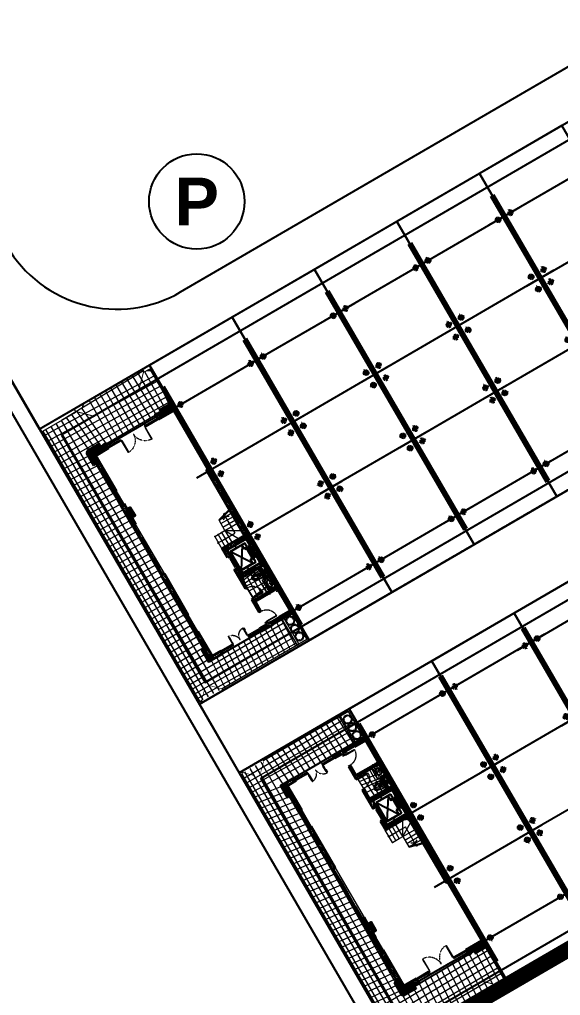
# Model space of a CAD drawing. Header units: millimetres. Extents: x 403824132 to 733479728, y 1974822364 to 2151530530.
# Drawn here: x 568671869 to 568706014, y 2062964930 to 2063026507 of the extents above; entities that cross this region are included whole.
import ezdxf
from ezdxf.enums import TextEntityAlignment as Align
from ezdxf.xclip import XClip

# ---------------------------------------------------------------- set-up
doc = ezdxf.new("R2010")
doc.units = ezdxf.units.MM
for name, pattern in [('CENTER', [3, 1.5, -0.5, 0.5, -0.5]), ('CENTER2', [1.125, 0.75, -0.125, 0.125, -0.125]), ('DOT', [0.25, 0, -0.25]), ('HIDDEN', [0.75, 0.5, -0.25]), ('HIDDEN2', [0.1875, 0.125, -0.0625]), ('Xref Grid (A1)$0$CENTER2', [1.125, 0.75, -0.125, 0.125, -0.125])]:
    doc.linetypes.add(name, pattern=pattern)
for name, color, linetype, lineweight in [('A-CAY', 76, 'Continuous', 13), ('A-COT VACH', 2, 'Continuous', 35), ('A-CUA', 25, 'Continuous', 5), ('A-HATCH', 251, 'Continuous', 5), ('A-NET CAT', 214, 'Continuous', 30), ('A-NET THAY', 125, 'Continuous', 18), ('A-NOI THAT', 44, 'Continuous', 9), ('A-TRUC', 250, 'CENTER', 5), ('A-TUONG', 255, 'Continuous', 35), ('boDnv', 54, 'Continuous', 25)]:
    doc.layers.add(name, color=color, linetype=linetype, lineweight=lineweight)
for name, color, linetype in [('A-NOITHAT', 252, 'Continuous'), ('CDC.01.AXIS', 160, 'CENTER2'), ('ChiaLo', 128, 'CENTER'), ('datoHonHop', 42, 'Continuous'), ('datOlienke', 42, 'Continuous'), ('ghi_chu', 7, 'Continuous'), ('LogDg', 7, 'Continuous'), ('LoLK', 6, 'Continuous'), ('QUYEN', 7, 'Continuous'), ('RANHGIOI', 2, 'HIDDEN'), ('ViaHeS', 32, 'Continuous'), ('Xref Grid (A1)$0$01.AXIS', 160, 'Xref Grid (A1)$0$CENTER2')]:
    doc.layers.add(name, color=color, linetype=linetype)
doc.styles.add('ARIALB', font='', dxfattribs={"width": 0.75})
doc.styles.add('rms', font='romans.shx', dxfattribs={"width": 0.7, "bigfont": 'vns.shx'})
doc.styles.get('ARIALB').set_extended_font_data('.VnArialH', bold=True)
doc.linetypes.add('ADL', pattern='A,0.125,-0.15,["++",rms,S=0.5,R=0,X=0,Y=-0.2245],-1.35,1.125', length=2.75)

# ---------------------------------------------------------------- blocks, each defined once
blk = doc.blocks.new('NEN B')
at = {"layer": 'datOlienke'}
for points in [[(6.567, 25), (7.507, 40.01), (2.82, 45), (-120.687, 45), (-120.687, 25)], [(0, 0), (5.313, 4.99), (6.253, 20), (-120.687, 20), (-120.687, 0)]]:
    blk.add_lwpolyline(points, close=True, dxfattribs=at)
at = {"layer": 'LoLK'}
for points in [[(-112.687, 45), (-120.687, 45), (-120.687, 25), (-112.687, 25)], [(-106.687, 45), (-112.687, 45), (-112.687, 25), (-106.687, 25)], [(-100.687, 45), (-106.687, 45), (-106.687, 25), (-100.687, 25)], [(-94.687, 45), (-100.687, 45), (-100.687, 25), (-94.687, 25)], [(-88.687, 45), (-94.687, 45), (-94.687, 25), (-88.687, 25)], [(-82.687, 45), (-88.687, 45), (-88.687, 25), (-82.687, 25)], [(-112.687, 20), (-120.687, 20), (-120.687, 0), (-112.687, 0)], [(-106.687, 20), (-112.687, 20), (-112.687, 0), (-106.687, 0)], [(-100.687, 20), (-106.687, 20), (-106.687, 0), (-100.687, 0)], [(-94.687, 20), (-100.687, 20), (-100.687, 0), (-94.687, 0)]]:
    blk.add_lwpolyline(points, close=True, dxfattribs=at)
blk = doc.blocks.new('*U33')
at = {"ltscale": 10}
for p, q in [((800, 0), (0, 0)), ((755, -70), (45, -70)), ((755, -110), (45, -110))]:
    blk.add_line(p, q, dxfattribs=at)
for points in [[(0, -110), (45, -110), (45, -70), (60, -70), (60, 0), (0, 0)], [(800, -110), (755, -110), (755, -70), (740, -70), (740, 0), (800, 0)]]:
    blk.add_lwpolyline(points, close=True, dxfattribs=at)
blk = doc.blocks.new('*U57')
at = {"ltscale": 10}
for p, q in [((600, 0), (0, 0)), ((555, -70), (45, -70)), ((555, -110), (45, -110))]:
    blk.add_line(p, q, dxfattribs=at)
for points in [[(0, -110), (45, -110), (45, -70), (60, -70), (60, 0), (0, 0)], [(600, -110), (555, -110), (555, -70), (540, -70), (540, 0), (600, 0)]]:
    blk.add_lwpolyline(points, close=True, dxfattribs=at)
blk = doc.blocks.new('*U44')
blk.add_line((70, -100), (70, -867))
for points in [[(0, 147), (60, 147), (60, 40), (50, 40), (50, 0), (0, 0)], [(1067, 147), (1007, 147), (1007, 40), (1017, 40), (1017, 0), (1067, 0)], [(50, 0), (50, -967), (90, -967), (90, 0)], [(50, -100), (90, -100), (90, -867), (50, -867)]]:
    blk.add_lwpolyline(points, close=True)
at = {"linetype": 'HIDDEN'}
blk.add_arc((50, 0), 967, 270, 0, dxfattribs=at)
blk = doc.blocks.new('AP11B2')
at = {"layer": 'A-NOITHAT'}
for p, q in [((-725, 166), (-725, 1292)), ((725, 1292), (-725, 1292)), ((558, 1417), (-568, 1417)), ((-435, 1392), (-435, 1442)), ((-385, 1392), (-385, 1442)), ((-335, 1442), (-385, 1442)), ((-335, 1392), (-385, 1392)), ((360, 1492), (-360, 1492)), ((-360, 1342), (-360, 1492)), ((360, 1342), (-360, 1342)), ((-335, 1392), (-335, 1442)), ((385, 1442), (335, 1442)), ((335, 1392), (335, 1442)), ((385, 1392), (335, 1392)), ((360, 1342), (360, 1492)), ((385, 1392), (385, 1442)), ((435, 1392), (435, 1442)), ((725, 166), (725, 1292)), ((-850, 757), (-850, 857)), ((-750, 807), (-850, 807)), ((-750, 757), (-750, 857)), ((-695, 366), (-695, 1262)), ((695, 1262), (-695, 1262)), ((695, 366), (-695, 1262)), ((-695, 366), (695, 1262)), ((695, 366), (695, 1262)), ((750, 757), (750, 857)), ((750, 807), (850, 807)), ((850, 757), (850, 857)), ((725, 166), (-725, 166)), ((-360, 366), (-695, 366)), ((-420, 246), (-420, 366)), ((-360, 246), (-420, 246)), ((417, 226), (-417, 226)), ((-417, 186), (-417, 226)), ((417, 186), (-417, 186)), ((417, 79), (-417, 79)), ((-417, 39), (-417, 79)), ((417, 39), (-417, 39)), ((-407, -67), (-407, 25)), ((-367, 25), (-407, 25)), ((-360, 246), (-360, 366)), ((-357, -15), (-357, 15)), ((0, 186), (0, 226)), ((0, 39), (0, 79)), ((357, -15), (357, 15)), ((695, 366), (360, 366)), ((360, 246), (360, 366)), ((420, 246), (360, 246)), ((407, 25), (367, 25)), ((407, -67), (407, 25)), ((417, 186), (417, 226)), ((417, 39), (417, 79)), ((420, 246), (420, 366)), ((-387, -77), (-397, -77)), ((-377, -67), (-377, -25)), ((-367, -25), (-377, -25)), ((377, -25), (367, -25)), ((377, -67), (377, -25)), ((397, -77), (387, -77))]:
    blk.add_line(p, q, dxfattribs=at)
for centre, start, end in [((-367, 15), 0, 90), ((367, 15), 90, 180), ((-397, -67), 180, 270), ((-387, -67), 270, 0), ((-367, -15), 270, 0), ((367, -15), 180, 270), ((387, -67), 180, 270), ((397, -67), 270, 0)]:
    blk.add_arc(centre, 10, start, end, dxfattribs=at)
for p in [(-900, 0), (900, 0)]:
    blk.add_point(p, dxfattribs=at)
blk = doc.blocks.new('cot gia md a1')
at = {"layer": 'A-NET THAY'}
blk.add_lwpolyline([(880, 0), (880, -190), (0, -190), (0, -110)], dxfattribs=at)
at = {"layer": 'A-TUONG'}
blk.add_lwpolyline([(800, 0), (800, -110), (0, -110), (0, 0)], dxfattribs=at)
blk = doc.blocks.new('cot 220')
at = {"layer": 'A-COT VACH'}
h = blk.add_hatch(color=256, dxfattribs=at)
h.dxf.hatch_style = 1
h.paths.add_polyline_path([(110, 110), (-110, 110), (-110, -110), (110, -110)])
blk.add_lwpolyline([(-110, -110), (110, -110), (110, 110), (-110, 110)], close=True, dxfattribs=at)
blk = doc.blocks.new('*U155')
for p, q in [((90, 1050), (50, 1050)), ((70, 100), (70, 1050)), ((2310, 1050), (2350, 1050)), ((2330, 100), (2330, 1050)), ((90, 100), (50, 100)), ((2310, 100), (2350, 100))]:
    blk.add_line(p, q)
for points in [[(50, 0), (90, 0), (90, 1150), (50, 1150)], [(2350, 0), (2310, 0), (2310, 1150), (2350, 1150)], [(0, -133), (60, -133), (60, -40), (50, -40), (50, 0), (0, 0)], [(2400, -133), (2340, -133), (2340, -40), (2350, -40), (2350, 0), (2400, 0)]]:
    blk.add_lwpolyline(points, close=True)
at = {"linetype": 'HIDDEN2'}
for centre, start, end in [((50, 0), 0, 89.99996), ((2350, 0), 90.00004, 180)]:
    blk.add_arc(centre, 1150, start, end, dxfattribs=at)
blk = doc.blocks.new('phao cua chinh mb a1')
at = {"layer": 'A-TUONG'}
blk.add_lwpolyline([(0, 0), (0, -30), (-150, -30), (-150, 0)], dxfattribs=at)
blk = doc.blocks.new('*U41')
at = {"ltscale": 10}
for p, q in [((900, 0), (0, 0)), ((855, -60), (45, -60)), ((855, -100), (45, -100))]:
    blk.add_line(p, q, dxfattribs=at)
for points in [[(0, -100), (45, -100), (45, -60), (60, -60), (60, 0), (0, 0)], [(900, -100), (855, -100), (855, -60), (840, -60), (840, 0), (900, 0)]]:
    blk.add_lwpolyline(points, close=True, dxfattribs=at)
blk = doc.blocks.new('mb-cay40')
at = {"color": 0, "linetype": 'ByBlock'}
for centre, radius, start, end in [((-767, 152), 75.6, 44.25765, 108.59266), ((-736, 277), 75.6, 224.25765, 288.59266), ((-743, 226), 96, 30.94824, 110.57839), ((-695, 365), 96, 210.94824, 290.57839), ((-787, 176), 111, 280.87616, 345.44791), ((-659, 40), 111, 100.87616, 165.44791), ((-690, -39), 87.4, 54.97446, 151.37923), ((-716, 74), 87.4, 234.97446, 331.37923), ((-680, 301), 102, 69.72014, 135.64891), ((-718, 468), 102, 249.72014, 315.64891), ((-654, 503), 44.2, 163.49335, 274.46973), ((-693, 471), 44.2, 343.49335, 94.46973), ((-638, 119), 83.9, 60.50948, 129.29199), ((-649, 257), 83.9, 240.50948, 309.29199), ((-542, 597), 98.1, 183.31893, 263.19037), ((-651, 494), 98.1, 3.31893, 83.19037), ((-620, 357), 75.8, 22.57231, 98.33354), ((-561, 461), 75.8, 202.57231, 278.33354), ((-554, 556), 69.9, 25.45365, 116.6852), ((-522, 648), 69.9, 205.45365, 296.6852), ((-427, 694), 54.1, 146.81507, 244.01934), ((-496, 675), 54.1, 326.81507, 64.01934), ((-390, 597), 66.9, 168.8066, 257.6391), ((-470, 545), 66.9, 348.8066, 77.6391), ((-300, 710), 100, 149.47372, 231.75859), ((-448, 683), 100, 329.47372, 51.75859), ((-231, 779), 98.1, 192.30595, 259.6849), ((-344, 662), 98.1, 12.30595, 79.6849), ((-148, 638), 79.7, 145.52479, 220.83273), ((-273, 631), 79.7, 325.52479, 40.83273), ((-136, 737), 62.9, 125.40933, 202.71009), ((-231, 764), 62.9, 305.40933, 22.71009), ((16, 684), 137, 133.81169, 194.30773), ((-211, 749), 137, 313.81169, 14.30773), ((113, 711), 137, 163.46423, 212.79056), ((49, 562), 68.8, 103.89139, 198.90395), ((-134, 676), 137, 343.46423, 32.79056), ((-33, 607), 68.8, 283.89139, 18.90395), ((138, 616), 80.6, 104.10036, 168.46502), ((40, 710), 80.6, 284.10036, 348.46502), ((230, 506), 141, 100.3005, 160.44765), ((72, 692), 141, 280.3005, 340.44765), ((213, 369), 79.6, 86.02822, 161.36976), ((143, 474), 79.6, 266.02822, 341.36976), ((159, -75), 77.3, 28.80716, 103.91988), ((208, 37), 77.3, 208.80716, 283.91988), ((260, 521), 76.9, 122.58173, 207.17999), ((150, 551), 76.9, 302.58173, 27.17999), ((243, 141), 78, 58.87476, 131.21352), ((232, 267), 78, 238.87476, 311.21352), ((320, 284), 110, 64.73526, 140.57812), ((282, 453), 110, 244.73526, 320.57812), ((314, -59), 90.4, 71.37117, 141.75354), ((272, 83), 90.4, 251.37117, 321.75354), ((300, 426), 53.5, 59.98145, 155.66759), ((278, 494), 53.5, 239.98145, 335.66759), ((293, 25), 97.6, 29.1952, 106.7189), ((350, 166), 97.6, 209.1952, 286.7189), ((359, 242), 79.1, 90.25287, 173.52208), ((280, 330), 79.1, 270.25287, 353.52208), ((344, 142), 53.6, 28.19814, 112.19179), ((371, 217), 53.6, 208.19814, 292.19179), ((-675, -123), 70, 71.81925, 140.08176), ((-707, -12), 70, 251.81925, 320.08176), ((-557, -163), 78, 113.47529, 203.45596), ((-660, -123), 78, 293.47529, 23.45596), ((-617, 21), 75, 267.17243, 337.23647), ((-551, -83), 75, 87.17243, 157.23647), ((-605, -147), 107, 271.63276, 352.02679), ((-496, -269), 107, 91.63276, 172.02679), ((-473, -294), 49.3, 76.54191, 193.47743), ((-509, -257), 49.3, 256.54191, 13.47743), ((-342, -221), 95.9, 122.88731, 186.72533), ((-489, -152), 95.9, 302.88731, 6.72533), ((-314, -281), 91.1, 159.11699, 230.36062), ((-457, -318), 91.1, 339.11699, 50.36062), ((-220, -348), 109, 122.11699, 201.72753), ((-379, -297), 109, 302.11699, 21.72753), ((-170, -364), 62.5, 129.74751, 206.0709), ((-267, -343), 62.5, 309.74751, 26.0709), ((-133, -236), 75.4, 148.78766, 221.59771), ((-253, -247), 75.4, 328.78766, 41.59771), ((-160, -372), 84.6, 5.31956, 80.41897), ((-61, -281), 84.6, 185.31956, 260.41897), ((100, -278), 148, 165.20711, 218.32175), ((-159, -332), 148, 345.20711, 38.32175), ((-19, -211), 70.3, 353.64998, 74.65145), ((70, -151), 70.3, 173.64998, 254.65145), ((110, -276), 64.3, 156.77542, 231.28797), ((11, -301), 64.3, 336.77542, 51.28797), ((113, -290), 96.7, 38.69621, 106.24154), ((162, -137), 96.7, 218.69621, 286.24154), ((133, -213), 116, 6.54869, 76.89113), ((275, -87), 116, 186.54869, 256.89113), ((243, -118), 50.7, 359.25572, 87.62866), ((296, -68), 50.7, 179.25572, 267.62866)]:
    blk.add_arc(centre, radius, start, end, dxfattribs=at)
blk = doc.blocks.new('xi')
for p, q in [((31751, -119432), (31751, -119586)), ((31977, -119418), (31763, -119418)), ((31900, -119663), (31900, -119691)), ((31902, -119661), (31912, -119661)), ((31914, -119663), (31914, -119691)), ((31977, -119418), (32191, -119418)), ((32040, -119663), (32040, -119691)), ((32052, -119661), (32042, -119661)), ((32054, -119663), (32054, -119691)), ((32202, -119432), (32202, -119586)), ((32234, -119513), (32202, -119517)), ((32215, -119526), (32202, -119526)), ((32215, -119563), (32202, -119563)), ((32234, -119573), (32202, -119569)), ((32215, -119516), (32215, -119571)), ((32256, -119534), (32256, -119553)), ((31855, -119684), (31870, -119914)), ((31858, -119700), (31867, -119700)), ((31879, -119691), (32075, -119691)), ((31914, -119678), (31927, -119678)), ((31929, -119680), (31929, -119691)), ((32025, -119680), (32025, -119691)), ((32040, -119678), (32027, -119678)), ((32098, -119684), (32083, -119914)), ((32096, -119700), (32087, -119700))]:
    blk.add_line(p, q)
blk.add_circle((31977, -119703), 42.5)
for points in [[(31732, -119673), (31727, -119629), (31725, -119585), (31726, -119541)], [(31726, -119541), (31726, -119510), (31728, -119478), (31732, -119447)], [(31732, -119447), (31733, -119431), (31746, -119418), (31763, -119418)], [(31790, -119971), (31759, -119874), (31740, -119774), (31732, -119673)], [(31735, -119709), (31735, -119679), (31738, -119650), (31744, -119622)], [(31744, -119622), (31747, -119614), (31752, -119607), (31758, -119601)], [(31751, -119432), (31751, -119424), (31758, -119418), (31766, -119418)], [(31758, -119601), (31754, -119597), (31751, -119592), (31751, -119586)], [(31977, -119611), (31904, -119610), (31831, -119607), (31758, -119601)], [(31900, -119663), (31900, -119662), (31901, -119661), (31902, -119661)], [(31912, -119661), (31913, -119661), (31914, -119662), (31914, -119663)], [(32195, -119601), (32122, -119607), (32050, -119610), (31977, -119611)], [(32040, -119663), (32040, -119662), (32041, -119661), (32042, -119661)], [(32052, -119661), (32053, -119661), (32054, -119662), (32054, -119663)], [(32221, -119673), (32214, -119774), (32194, -119874), (32163, -119971)], [(32187, -119418), (32195, -119418), (32202, -119424), (32202, -119432)], [(32191, -119418), (32207, -119418), (32220, -119431), (32221, -119447)], [(32202, -119586), (32202, -119592), (32199, -119597), (32195, -119601)], [(32195, -119601), (32201, -119607), (32206, -119614), (32209, -119622)], [(32209, -119622), (32215, -119650), (32218, -119679), (32218, -119709)], [(32221, -119447), (32224, -119469), (32226, -119492), (32226, -119514)], [(32228, -119573), (32227, -119606), (32225, -119639), (32221, -119673)], [(31797, -119926), (31789, -119886), (31790, -119845), (31801, -119805)], [(31803, -120001), (31798, -119992), (31793, -119981), (31790, -119971)], [(31899, -120097), (31831, -120035), (31796, -119943), (31805, -119851)], [(31882, -120098), (31839, -120049), (31809, -119990), (31797, -119926)], [(31801, -119805), (31810, -119769), (31827, -119734), (31850, -119704)], [(31868, -120091), (31842, -120065), (31820, -120035), (31803, -120001)], [(31805, -119851), (31807, -119829), (31812, -119808), (31820, -119788)], [(31820, -119788), (31832, -119754), (31849, -119723), (31871, -119695)], [(31850, -119704), (31852, -119701), (31854, -119700), (31858, -119700)], [(31977, -120138), (31936, -120138), (31896, -120121), (31868, -120091)], [(31977, -120018), (31919, -120018), (31872, -119972), (31870, -119914)], [(31871, -119695), (31873, -119692), (31875, -119691), (31879, -119691)], [(32054, -120097), (32010, -120138), (31943, -120138), (31899, -120097)], [(31927, -119678), (31928, -119678), (31929, -119679), (31929, -119680)], [(32083, -119914), (32082, -119972), (32034, -120018), (31977, -120018)], [(32085, -120091), (32057, -120121), (32018, -120138), (31977, -120138)], [(32025, -119680), (32025, -119679), (32026, -119678), (32027, -119678)], [(32148, -119851), (32158, -119943), (32123, -120035), (32054, -120097)], [(32157, -119926), (32144, -119990), (32115, -120049), (32071, -120098)], [(32075, -119691), (32078, -119691), (32081, -119692), (32083, -119695)], [(32083, -119695), (32104, -119723), (32122, -119754), (32134, -119788)], [(32151, -120001), (32134, -120035), (32112, -120065), (32085, -120091)], [(32096, -119700), (32099, -119700), (32102, -119701), (32104, -119704)], [(32104, -119704), (32127, -119734), (32143, -119769), (32152, -119805)], [(32134, -119788), (32141, -119808), (32146, -119829), (32148, -119851)], [(32163, -119971), (32160, -119981), (32156, -119992), (32151, -120001)], [(32152, -119805), (32163, -119845), (32165, -119886), (32157, -119926)]]:
    blk.add_open_spline(points, degree=3)
for points in [[(31855, -119684), (31847, -119617), (31896, -119556), (31963, -119549), (31968, -119548), (31972, -119548), (31977, -119548)], [(31977, -119548), (32044, -119548), (32099, -119603), (32099, -119670), (32099, -119675), (32099, -119679), (32098, -119684)], [(32234, -119513), (32245, -119512), (32256, -119521), (32256, -119533), (32256, -119534), (32256, -119534), (32256, -119534)], [(32256, -119553), (32256, -119564), (32246, -119574), (32234, -119574), (32234, -119574), (32234, -119574), (32234, -119573)], [(32071, -120098), (32024, -120150), (31944, -120154), (31892, -120107), (31888, -120104), (31885, -120101), (31882, -120098)]]:
    blk.add_open_spline(points, degree=3, knots=[0, 0, 0, 0, 1, 1, 1, 2, 2, 2, 2])
blk = doc.blocks.new('A$C78CE4EF6')
at = {"linetype": 'Continuous'}
for points in [[(40, 215, 0.136399), (60, 141, 0.10697), (119, 79, 0.081394), (196, 43, 0.069468), (290, 30, 0.069468), (384, 43, 0.081394), (461, 79, 0.10697), (520, 141, 0.136399), (540, 215, 0.136399), (520, 289, 0.10697), (461, 351, 0.081394), (384, 387, 0.069468), (290, 400, 0.069468), (196, 387, 0.081394), (119, 351, 0.10697), (60, 289, 0.136399)], [(83, 215, 0.136399), (97, 164, 0.10697), (144, 114, 0.081394), (208, 84, 0.069468), (290, 73, 0.069468), (372, 84, 0.081394), (436, 114, 0.10697), (483, 164, 0.136399), (497, 215, 0.136399), (483, 266, 0.10697), (436, 316, 0.081394), (372, 346, 0.069468), (290, 357, 0.069468), (208, 346, 0.081394), (144, 316, 0.10697), (97, 266, 0.136399)]]:
    blk.add_lwpolyline(points, format="xyb", close=True, dxfattribs=at)
for points in [[(273, 408), (220, 408), (220, 428), (220, 448), (290, 448), (360, 448), (360, 428), (360, 408), (308, 408)], [(255, 282), (290, 282), (326, 282)], [(323, 438), (258, 438)], [(260, 428), (271, 428)], [(290, 251), (290, 308)], [(320, 428), (310, 428)]]:
    blk.add_lwpolyline(points, dxfattribs=at)
blk.add_lwpolyline([(258, 418), (267, 418, -0.385832), (272, 413), (279, 326, 0.270314), (302, 326), (309, 413, -0.385832), (314, 418), (323, 418)], format="xyb", dxfattribs=at)
for centre, radius in [((240, 428), 20), ((290, 282), 21.6), ((290, 282), 17.2), ((340, 428), 20)]:
    blk.add_circle(centre, radius, dxfattribs=at)
blk = doc.blocks.new('*U156')
at = {"ltscale": 10}
for p, q in [((1200, 0), (0, 0)), ((1155, -70), (45, -70)), ((1155, -110), (45, -110))]:
    blk.add_line(p, q, dxfattribs=at)
for points in [[(0, -110), (45, -110), (45, -70), (60, -70), (60, 0), (0, 0)], [(1200, -110), (1155, -110), (1155, -70), (1140, -70), (1140, 0), (1200, 0)]]:
    blk.add_lwpolyline(points, close=True, dxfattribs=at)
blk = doc.blocks.new('*U46')
h = blk.add_hatch(color=253)
h.dxf.hatch_style = 1
h.paths.add_polyline_path([(0, 0), (50, 0), (50, -40), (60, -40), (60, -110), (0, -110)])
h = blk.add_hatch(color=254)
h.dxf.hatch_style = 1
h.paths.add_polyline_path([(22, 345), (22, 514), (50, 514), (50, 486), (27, 486), (27, 345)])
h = blk.add_hatch(color=253)
h.dxf.hatch_style = 1
h.paths.add_polyline_path([(50, 450), (90, 450), (90, 550), (50, 550)])
h.paths.add_polyline_path([(50, 100), (90, 100), (90, 0), (50, 0)])
h = blk.add_hatch(color=254)
h.dxf.hatch_style = 1
h.paths.add_polyline_path([(50, 450), (90, 450), (90, 100), (50, 100)])
h = blk.add_hatch(color=253)
h.dxf.hatch_style = 1
h.paths.add_polyline_path([(1150, 100), (1110, 100), (1110, 0), (1150, 0)])
h.paths.add_polyline_path([(1150, 450), (1110, 450), (1110, 550), (1150, 550)])
h = blk.add_hatch(color=254)
h.dxf.hatch_style = 1
h.paths.add_polyline_path([(1110, 450), (1150, 450), (1150, 100), (1110, 100)])
h = blk.add_hatch(color=253)
h.dxf.hatch_style = 1
h.paths.add_polyline_path([(1200, 0), (1150, 0), (1150, -40), (1140, -40), (1140, -110), (1200, -110)])
at = {"linetype": 'Continuous'}
blk.add_line((70, 100), (70, 450), dxfattribs=at)
for p, q in [((90, 450), (90, 100)), ((1110, 450), (1110, 100)), ((1130, 100), (1130, 450))]:
    blk.add_line(p, q)
for points in [[(0, 0), (50, 0), (50, -40), (60, -40), (60, -110), (0, -110)], [(22, 345), (22, 514), (50, 514), (50, 486), (27, 486), (27, 345)], [(50, 450), (90, 450), (90, 100), (50, 100)], [(1110, 450), (1150, 450), (1150, 100), (1110, 100)], [(1200, 0), (1150, 0), (1150, -40), (1140, -40), (1140, -110), (1200, -110)]]:
    blk.add_lwpolyline(points, close=True)
for points in [[(50, 450), (90, 450), (90, 550), (50, 550), (50, 450)], [(50, 453), (50, 100)], [(50, 100), (90, 100), (90, 0), (50, 0), (50, 100)], [(1150, 450), (1110, 450), (1110, 550), (1150, 550), (1150, 450)], [(1150, 100), (1110, 100), (1110, 0), (1150, 0), (1150, 100)], [(1150, 453), (1150, 100)]]:
    blk.add_lwpolyline(points)
at = {"linetype": 'HIDDEN', "ltscale": 30}
for points in [[(600, 0, 0.414214), (50, 550, 0.414214)], [(600, 0, -0.414214), (1150, 550, -0.414214)]]:
    blk.add_lwpolyline(points, format="xyb", dxfattribs=at)
blk = doc.blocks.new('*U149')
at = {"ltscale": 10}
for p, q in [((900, 0), (0, 0)), ((855, -70), (45, -70)), ((855, -110), (45, -110))]:
    blk.add_line(p, q, dxfattribs=at)
for points in [[(0, -110), (45, -110), (45, -70), (60, -70), (60, 0), (0, 0)], [(900, -110), (855, -110), (855, -70), (840, -70), (840, 0), (900, 0)]]:
    blk.add_lwpolyline(points, close=True, dxfattribs=at)
blk = doc.blocks.new('*U150')
at = {"layer": 'A-CUA', "color": 32}
for points in [[(60, -40), (45, -40), (45, -10), (0, -10), (0, -40), (0, -40), (0, -90), (0, -90), (0, -120), (45, -120), (45, -90), (60, -90)], [(30, -90), (60, -90), (60, -40), (30, -40)], [(904, -90), (874, -90), (874, -40), (904, -40)], [(934, -90), (919, -90), (919, -40), (934, -40), (934, -10), (889, -10), (889, -40), (904, -40), (904, -90), (889, -90), (889, -120), (934, -120)], [(919, -90), (949, -90), (949, -40), (919, -40)], [(1793, -90), (1763, -90), (1763, -40), (1793, -40)], [(1822, -90), (1807, -90), (1807, -40), (1822, -40), (1822, -10), (1777, -10), (1777, -40), (1793, -40), (1793, -90), (1777, -90), (1777, -120), (1822, -120)], [(1807, -90), (1837, -90), (1837, -40), (1807, -40)], [(2681, -90), (2651, -90), (2651, -40), (2681, -40)], [(2666, -90), (2681, -90), (2681, -40), (2666, -40), (2666, -10), (2711, -10), (2711, -40), (2696, -40), (2696, -90), (2711, -90), (2711, -120), (2666, -120)], [(2696, -90), (2726, -90), (2726, -40), (2696, -40)], [(3540, -40), (3555, -40), (3555, -10), (3600, -10), (3600, -40), (3600, -40), (3600, -90), (3600, -90), (3600, -120), (3555, -120), (3555, -90), (3540, -90)], [(3570, -90), (3540, -90), (3540, -40), (3570, -40)]]:
    blk.add_lwpolyline(points, close=True, dxfattribs=at)
at = {"layer": 'A-CUA', "color": 37, "lineweight": -2}
for points in [[(45, -10), (889, -10), (889, -40), (45, -40)], [(45, -90), (889, -90), (889, -120), (45, -120)], [(934, -10), (1777, -10), (1777, -40), (934, -40)], [(1777, -90), (934, -90), (934, -120), (1777, -120)], [(2666, -10), (1822, -10), (1822, -40), (2666, -40)], [(1822, -90), (2666, -90), (2666, -120), (1822, -120)], [(3555, -10), (2711, -10), (2711, -40), (3555, -40)], [(3555, -90), (2711, -90), (2711, -120), (3555, -120)]]:
    blk.add_lwpolyline(points, close=True, dxfattribs=at)
blk = doc.blocks.new('MB T1 T1 N')
at = {"layer": 'A-HATCH'}
h = blk.add_hatch(dxfattribs=at)
h.set_pattern_fill('SQRTMPLT', color=256, scale=0.4, pattern_type=2)
h.set_pattern_definition([(0, (-126.06567, 83.4005), (0, 0.4), []), (90, (-126.06567, 83.4005), (-0.4, 2e-17), [])])
h.paths.add_polyline_path([(-0.11, -17.11), (-1.2, -17.11), (-4.8, -17.11), (-6, -17.11), (-6, -2), (-1.5, -2), (-1.5, -2), (-0.9, -2), (-0.807, -2), (-0.807, -0.11), (-7.89, -0.11), (-7.89, -0.22), (-8, -0.22), (-8, -1.72), (-7.89, -1.72), (-7.89, -19.78), (-4.99, -19.78), (-4.99, -20), (-0.51, -20), (-0.51, -19.78), (-0.11, -19.78)])
h = blk.add_hatch(dxfattribs=at)
h.set_pattern_fill('ANSI31', color=256, scale=0.5)
h.set_pattern_definition([(45, (-245.69746, -2), (-0.044194174, 0.044194174), [])])
h.paths.add_polyline_path([(-5.78, -2.22), (-5.15, -2.22), (-5.15, -2), (-6, -2), (-6, -4), (-5.78, -4)])
h.paths.add_polyline_path([(-5.78, -5.2), (-6, -5.2), (-6, -8.205), (-5.78, -8.205)])
h.paths.add_polyline_path([(-5.78, -12.39), (-5.65, -12.39), (-5.65, -12.77), (-5.78, -12.77), (-5.78, -12.88), (-5.54, -12.88), (-5.54, -12.28), (-5.78, -12.28), (-5.78, -11.805), (-6, -11.805), (-6, -13.29), (-5.78, -13.29)])
h.paths.add_polyline_path([(-5.78, -14.19), (-6, -14.19), (-6, -17.11), (-4.855, -17.11), (-4.855, -16.78), (-5.78, -16.78)])
h.paths.add_polyline_path([(0, -7.73), (-0.22, -7.73), (-0.22, -12.5), (-0.11, -12.5), (-0.11, -16.78), (-1.255, -16.78), (-1.255, -17.11), (0, -17.11)])
h.paths.add_polyline_path([(0, -5.53), (-1.84, -5.53), (-1.84, -6.18), (-1.62, -6.18), (-1.62, -5.75), (-0.22, -5.75), (-0.22, -7.51), (-1.62, -7.51), (-1.62, -7.08), (-1.84, -7.08), (-1.84, -7.73), (0, -7.73)])
h.paths.add_polyline_path([(0, -2), (-0.9, -2), (-0.9, -2.22), (-0.11, -2.22), (-0.11, -3.82), (-1.73, -3.82), (-1.73, -3.12), (-1.84, -3.12), (-1.84, -4.03), (-1.73, -4.03), (-1.73, -3.93), (-0.11, -3.93), (-0.11, -5.53), (0, -5.53)])
h.paths.add_polyline_path([(-1.5, -2), (-2.35, -2), (-2.35, -2.22), (-1.84, -2.22), (-1.84, -2.32), (-1.73, -2.32), (-1.73, -2.22), (-1.5, -2.22)])
h.paths.add_polyline_path([(-1.73, -4.83), (-1.84, -4.83), (-1.84, -5.53), (-1.73, -5.53)], flags=17)
h.paths.add_polyline_path([(-0.35, -4.86), (-0.11, -4.86), (-0.11, -4.73), (-0.46, -4.73), (-0.46, -5.53), (-0.35, -5.53)], flags=17)
h = blk.add_hatch(dxfattribs=at)
h.set_pattern_fill('SQRTMPLT', color=256, scale=0.3, pattern_type=2)
h.set_pattern_definition([(0, (-5.27, -3.93), (0, 0.3), []), (90, (-5.27, -3.93), (-0.3, 2e-17), [])])
h.paths.add_polyline_path([(-0.67, -4.73), (-0.46, -4.73), (-0.46, -5.53), (-1.62, -5.53), (-1.62, -5.53), (-1.73, -5.53), (-1.73, -4.84), (-1.73, -4.04), (-1.73, -3.93), (-0.67, -3.93)])
at = {"layer": 'A-HATCH', "ltscale": 100}
h = blk.add_hatch(dxfattribs=at)
h.set_pattern_fill('AR-CONC', color=251, scale=0.03, double=1)
h.set_pattern_definition([(50, (-4966.39346, 138.08166), (0.215178055, -0.0188256405), [0.0225, -0.2475]), (355, (-4966.39346, 138.08166), (-0.0416254, 0.22565764), [0.018, -0.198]), (100.4514445, (-4966.37553, 138.0801), (0.173552654, 0.206831997), [0.019122058, -0.210342634]), (46.1842, (-4966.39346, 138.14166), (0.320172399, -0.049655784), [0.03375, -0.37125]), (96.6356355, (-4966.36678, 138.13752), (0.280398584, 0.29223558), [0.028683103, -0.315514128]), (351.184164, (-4966.39346, 138.14166), (0.280398584, 0.29223558), [0.027, -0.297]), (21, (-4966.36346, 138.12666), (0.1790721156, -0.120785667), [0.0225, -0.2475]), (326, (-4966.36346, 138.12666), (0.0729946, 0.217545014), [0.018, -0.198]), (71.4514447, (-4966.34854, 138.1166), (0.252066713, 0.096759346), [0.019122057, -0.210342634]), (37.5, (-4966.39346, 138.08166), (0.0036479566, 0.0998681561), [0, -0.1956, 0, -0.201, 0, -0.19875]), (7.5, (-4966.39346, 138.08166), (0.0789208612, 0.1183235136), [0, -0.1146, 0, -0.1911, 0, -0.07575]), (327.5, (-4966.46036, 138.08166), (0.1601467309, -0.0067664615), [0, -0.075, 0, -0.234, 0, -0.3105]), (317.5, (-4966.49036, 138.08166), (0.174955851, 0.0300314947), [0, -0.0975, 0, -0.1554, 0, -0.2205])])
h.paths.add_polyline_path([(-0.67, -4.75), (-0.11, -4.75), (-0.109, -4.573), (-0.109, -3.93), (-0.668, -3.93)])
edge = h.paths.add_edge_path(flags=16)
edge.add_arc((-0.31, -4.364), 0.262, 195.89546, 214.50852, ccw=False)
edge.add_arc((-0.232, -4.342), 0.343, 180, 195.89546, ccw=False)
edge.add_arc((-0.232, -4.342), 0.343, 164.10454, 180, ccw=False)
edge.add_arc((-0.31, -4.32), 0.262, 505.49148, 524.10454, ccw=False)
edge.add_arc((-0.359, -4.286), 0.203, 481.06865, 505.49148, ccw=False)
edge.add_arc((-0.39, -4.235), 0.143, 450, 481.06865, ccw=False)
edge.add_arc((-0.39, -4.235), 0.143, 418.93135, 450, ccw=False)
edge.add_arc((-0.421, -4.286), 0.203, 394.50852, 418.93135, ccw=False)
edge.add_arc((-0.47, -4.32), 0.262, 375.89546, 394.50852, ccw=False)
edge.add_arc((-0.548, -4.342), 0.343, 362.95024, 375.89546, ccw=False)
edge.add_line((-0.205, -4.324), (-0.197, -4.324))
edge.add_line((-0.197, -4.324), (-0.197, -4.272))
edge.add_line((-0.197, -4.272), (-0.177, -4.272))
edge.add_line((-0.177, -4.272), (-0.157, -4.272))
edge.add_line((-0.157, -4.272), (-0.157, -4.342))
edge.add_line((-0.157, -4.342), (-0.157, -4.412))
edge.add_line((-0.157, -4.412), (-0.177, -4.412))
edge.add_line((-0.177, -4.412), (-0.197, -4.412))
edge.add_line((-0.197, -4.412), (-0.197, -4.359))
edge.add_line((-0.197, -4.359), (-0.205, -4.359))
edge.add_arc((-0.548, -4.342), 0.343, 344.10454, 357.21288, ccw=False)
edge.add_arc((-0.47, -4.364), 0.262, 325.49148, 344.10454, ccw=False)
edge.add_arc((-0.421, -4.398), 0.203, 301.06865, 325.49148, ccw=False)
edge.add_arc((-0.39, -4.449), 0.143, 270, 301.06865, ccw=False)
edge.add_arc((-0.39, -4.449), 0.143, 238.93135, 270, ccw=False)
edge.add_arc((-0.359, -4.398), 0.203, 214.50852, 238.93135, ccw=False)
edge = h.paths.add_edge_path(flags=0)
edge.add_arc((-0.31, -4.364), 0.219, 195.89546, 214.50852, ccw=False)
edge.add_arc((-0.232, -4.342), 0.3, 180, 195.89546, ccw=False)
edge.add_arc((-0.232, -4.342), 0.3, 164.10454, 180, ccw=False)
edge.add_arc((-0.31, -4.32), 0.219, 505.49148, 524.10454, ccw=False)
edge.add_arc((-0.359, -4.286), 0.16, 481.06865, 505.49148, ccw=False)
edge.add_arc((-0.39, -4.235), 0.0996, 450, 481.06865, ccw=False)
edge.add_arc((-0.39, -4.235), 0.0996, 418.93135, 450, ccw=False)
edge.add_arc((-0.421, -4.286), 0.16, 394.50852, 418.93135, ccw=False)
edge.add_arc((-0.47, -4.32), 0.219, 375.89546, 394.50852, ccw=False)
edge.add_arc((-0.548, -4.342), 0.3, 360, 375.89546, ccw=False)
edge.add_arc((-0.548, -4.342), 0.3, 344.10454, 360, ccw=False)
edge.add_arc((-0.47, -4.364), 0.219, 325.49148, 344.10454, ccw=False)
edge.add_arc((-0.421, -4.398), 0.16, 301.06865, 325.49148, ccw=False)
edge.add_arc((-0.39, -4.449), 0.0996, 270, 301.06865, ccw=False)
edge.add_arc((-0.39, -4.449), 0.0996, 238.93135, 270, ccw=False)
edge.add_arc((-0.359, -4.398), 0.16, 214.50852, 238.93135, ccw=False)
edge = h.paths.add_edge_path(flags=0)
edge.add_arc((-0.323, -4.342), 0.0216, 180, 540, ccw=False)
edge = h.paths.add_edge_path(flags=0)
edge.add_arc((-0.323, -4.342), 0.0172, 180, 540, ccw=False)
edge = h.paths.add_edge_path(flags=0)
edge.add_arc((-0.177, -4.392), 0.02, 420, 540, ccw=False)
edge.add_line((-0.167, -4.374), (-0.167, -4.309))
edge.add_arc((-0.177, -4.292), 0.02, 180, 300, ccw=False)
edge.add_arc((-0.177, -4.292), 0.02, 360, 540, ccw=False)
edge.add_arc((-0.177, -4.292), 0.02, 300, 360, ccw=False)
edge.add_line((-0.167, -4.309), (-0.167, -4.374))
edge.add_arc((-0.177, -4.392), 0.02, 360, 420, ccw=False)
edge.add_arc((-0.177, -4.392), 0.02, 180, 360, ccw=False)
at = {"layer": 'A-NET CAT'}
blk.add_lwpolyline([(-1.12, -9.38), (-0.717, -9.488), (-0.704, -9.439), (-0.633, -9.562), (-0.62, -9.514), (-0.22, -9.621)], dxfattribs=at)
at = {"layer": 'A-NET THAY'}
for p, q in [((0, 0), (-8, 0)), ((-8, -20), (-8, 0)), ((-7.78, -0.11), (-7.78, 0)), ((-6.28, -0.11), (-6.28, 0)), ((0, -2), (0, 0)), ((-7.89, -19.78), (-7.89, -0.11)), ((-7.78, -0.11), (-7.89, -0.11)), ((-0.11, -0.11), (-6.28, -0.11)), ((-0.11, -2), (-0.11, -0.11)), ((-4.855, -17.11), (-1.255, -17.11)), ((-0.11, -19.78), (-0.11, -17)), ((0, -20), (0, -17)), ((-5.49, -20), (-8, -20)), ((-7.89, -19.78), (-5.49, -19.78)), ((-5.49, -20), (-5.49, -19.78)), ((-0.51, -20), (-5.49, -20)), ((0, -19.78), (-0.51, -19.78)), ((-0.51, -20), (-0.51, -19.78)), ((-0.51, -20), (0, -20))]:
    blk.add_line(p, q, dxfattribs=at)
at = {"layer": 'A-NET THAY', "ltscale": 100}
for p, q in [((-2.35, -2), (-5.15, -2)), ((-1.73, -2.32), (-1.84, -2.32)), ((-0.9, -2), (-1.5, -2)), ((-0.9, -2.22), (-1.5, -2.22)), ((-1.73, -3.12), (-1.84, -3.12)), ((-6, -5.2), (-6, -4)), ((-5.78, -4), (-5.78, -5.2)), ((-1.73, -4.83), (-1.73, -4.03)), ((0, -5.53), (-1.84, -5.53)), ((-1.62, -7.08), (-1.62, -6.18)), ((-1.62, -8.63), (-1.62, -7.73)), ((-1.37, -8.63), (-1.37, -7.73)), ((-1.12, -8.63), (-1.12, -7.73)), ((-1.12, -8.63), (-0.601, -7.73)), ((-6, -11.805, 0), (-6, -8.205, 0)), ((-5.78, -8.205, 0), (-5.78, -11.805, 0)), ((-1.12, -8.63), (-0.22, -8.11)), ((-1.87, -8.63), (-1.37, -8.63)), ((-1.62, -8.63), (-1.12, -8.63)), ((-1.12, -8.63), (-1.12, -9.38)), ((-1.12, -8.63), (-0.22, -8.63)), ((-1.12, -8.88), (-0.22, -8.88)), ((-1.12, -9.13), (-0.22, -9.13)), ((-1.12, -9.38), (-0.22, -9.38)), ((-6, -14.19, 0), (-6, -13.29, 0)), ((-5.78, -13.29, 0), (-5.78, -14.19, 0))]:
    blk.add_line(p, q, dxfattribs=at)
at = {"layer": 'A-NET THAY', "color": 251, "ltscale": 10}
for p, q in [((-1.87, -8.18), (-0.92, -8.18)), ((-1.62, -8.18), (-0.67, -8.18)), ((-0.67, -9.498), (-0.67, -8.18))]:
    blk.add_line(p, q, dxfattribs=at)
at = {"layer": 'A-NET THAY', "ltscale": 100}
blk.add_lwpolyline([(-0.697, -0.11), (-0.807, -0.11), (-0.807, -2), (-0.697, -2)], close=True, dxfattribs=at)
blk.add_lwpolyline([(-1.87, -8.63), (-1.87, -7.73), (-1.84, -7.73)], dxfattribs=at)
at = {"layer": 'A-NET THAY', "ltscale": 10}
blk.add_lwpolyline([(-0.446, -9.25), (-0.67, -9.38), (-0.894, -9.25)], dxfattribs=at)
at = {"layer": 'A-NET THAY'}
blk.add_lwpolyline([(-6.11, -17.3), (-6.19, -17.3), (-6.19, -17.22), (-6.11, -17.22)], close=True, dxfattribs=at)
at = {"layer": 'A-NET THAY', "ltscale": 10}
blk.add_circle((-1.87, -8.18), 0.0412, dxfattribs=at)
at = {"layer": 'A-NET THAY', "ltscale": 100}
for p in [(-1.87, -8.63), (-1.87, -8.63), (-1.62, -8.63), (-1.62, -8.63), (-1.37, -8.63), (-1.37, -8.63)]:
    blk.add_point(p, dxfattribs=at)
at = {"layer": 'A-NOI THAT', "linetype": 'ByBlock'}
for p, q in [((-0.11, -5.53), (-0.35, -4.86)), ((-0.35, -5.53), (-0.11, -4.86))]:
    blk.add_line(p, q, dxfattribs=at)
blk.add_lwpolyline([(-0.11, -4.73), (-0.67, -4.73), (-0.67, -3.93), (-0.11, -3.93)], close=True, dxfattribs=at)
at = {"layer": 'A-TRUC', "ltscale": 0.5}
for p, q in [((-5.89, -16.89), (-5.89, -2.11)), ((-0.11, -16.89), (-0.11, -2.11))]:
    blk.add_line(p, q, dxfattribs=at)
at = {"layer": 'A-TUONG'}
for p, q in [((-6, -4), (-6, -2)), ((-5.15, -2), (-6, -2)), ((-5.15, -2.22), (-5.78, -2.22)), ((-5.78, -4), (-5.78, -2.22)), ((-5.15, -2.22), (-5.15, -2)), ((-1.5, -2), (-2.35, -2)), ((-2.35, -2.22), (-2.35, -2)), ((-1.84, -2.32), (-1.84, -2.22)), ((-1.73, -2.32), (-1.84, -2.32)), ((-1.73, -2.32), (-1.73, -2.22)), ((-1.5, -2.22), (-1.5, -2)), ((0, -2), (-0.9, -2)), ((-0.9, -2.22), (-0.9, -2)), ((-0.11, -3.82), (-0.11, -2.22)), ((0, -17.11), (0, -2)), ((-1.84, -4.03), (-1.84, -3.12)), ((-1.84, -3.12), (-1.73, -3.12)), ((-1.73, -3.82), (-1.73, -3.12)), ((-6, -4), (-5.78, -4)), ((-1.73, -4.03), (-1.84, -4.03)), ((-0.11, -3.82), (-1.73, -3.82)), ((-1.73, -3.93), (-1.73, -4.03)), ((-0.11, -3.93), (-1.73, -3.93)), ((-0.11, -5.531), (-0.11, -3.93)), ((-1.84, -5.53), (-1.84, -4.83)), ((-1.73, -4.83), (-1.84, -4.83)), ((-1.73, -5.53), (-1.73, -4.83)), ((-6, -8.205, 0), (-6, -5.2)), ((-6, -5.2), (-5.78, -5.2)), ((-5.78, -8.205, 0), (-5.78, -5.2)), ((-1.73, -5.53), (-1.84, -5.53)), ((-0.22, -12.5), (-0.22, -7.73)), ((-6, -8.205, 0), (-5.78, -8.205, 0)), ((-6, -13.29, 0), (-6, -11.805, 0)), ((-6, -11.805, 0), (-5.78, -11.805, 0)), ((-5.78, -12.28), (-5.78, -11.805, 0)), ((-5.78, -13.29), (-5.78, -12.39)), ((-0.22, -12.5), (-0.11, -12.5)), ((-0.11, -16.78), (-0.11, -12.5)), ((-5.78, -13.29, 0), (-6, -13.29, 0)), ((-6, -17.11), (-6, -14.19, 0)), ((-5.78, -14.19, 0), (-6, -14.19, 0)), ((-5.78, -16.78), (-5.78, -14.19)), ((-6, -17.11), (-4.855, -17.11)), ((-5.78, -16.78), (-4.855, -16.78)), ((-4.855, -17.11), (-4.855, -16.78)), ((-0.11, -16.78), (-1.255, -16.78)), ((-1.255, -17.11), (-1.255, -16.78)), ((-1.255, -17.11), (0, -17.11))]:
    blk.add_line(p, q, dxfattribs=at)
at = {"layer": 'A-TUONG', "ltscale": 100}
for p, q in [((-5.15, -2.22), (-5.78, -2.22)), ((-1.84, -2.22), (-2.35, -2.22)), ((-1.5, -2.22), (-1.73, -2.22)), ((-0.11, -2.22), (-0.9, -2.22)), ((-1.73, -4.03), (-1.84, -4.03)), ((-1.73, -4.83), (-1.84, -4.83))]:
    blk.add_line(p, q, dxfattribs=at)
for points in [[(-0.11, -4.73), (-0.46, -4.73), (-0.46, -5.53)], [(-0.11, -4.86), (-0.35, -4.86), (-0.35, -5.53)]]:
    blk.add_lwpolyline(points, dxfattribs=at)
blk.add_lwpolyline([(-1.84, -7.08), (-1.84, -7.73), (0, -7.73), (0, -5.53), (-1.84, -5.53), (-1.84, -6.18), (-1.62, -6.18), (-1.62, -5.75), (-0.22, -5.75), (-0.22, -7.51), (-1.62, -7.51), (-1.62, -7.08)], close=True, dxfattribs=at)
at = {"layer": 'A-TUONG'}
for points in [[(-5.78, -12.88), (-5.54, -12.88), (-5.54, -12.28), (-5.78, -12.28)], [(-5.78, -12.77), (-5.65, -12.77), (-5.65, -12.39), (-5.78, -12.39)]]:
    blk.add_lwpolyline(points, dxfattribs=at)
at = {"layer": 'Defpoints'}
blk.add_lwpolyline([(-6, -17), (0, -17), (0, -2), (-6, -2)], close=True, dxfattribs=at)
at = {"layer": 'QUYEN'}
for points in [[(-7.78, -0.11, 0.0375, 0.0375, 0), (-7.236, -0.654, 0, 0, 0.192739), (-7.03, -0.11, 0, 0, 1.782882)], [(-6.28, -0.11, 0.0375, 0.0375, 0), (-6.824, -0.654, 0, 0, -0.192739), (-7.03, -0.11, 0, 0, -1.782882)], [(-5.51, -19.855, 0.0625, 0.0625, 0), (-4.604, -18.949, 0, 0, -0.192739), (-4.26, -19.855, 0, 0, -1.782882)], [(-0.51, -19.855, 0.0625, 0.0625, 0), (-1.416, -18.949, 0, 0, 0.192739), (-1.76, -19.855, 0, 0, 1.782882)]]:
    blk.add_lwpolyline(points, format="xyseb", dxfattribs=at)
at = {"layer": 'A-CAY', "xscale": -0.0005, "yscale": 0.0005, "zscale": 0.0005}
for p in [(-0.519, -0.617), (-0.519, -1.173), (-0.519, -1.76)]:
    blk.add_blockref('mb-cay40', p, dxfattribs=at)
at = {"layer": 'A-COT VACH', "yscale": 0.001, "zscale": 0.001}
for p, xscale in [((-5.89, -2.11), -0.001), ((-0.11, -2.11), -0.001), ((-1.73, -5.64), -0.001), ((-0.11, -5.64), -0.001), ((-5.89, -7.62), -0.001), ((-1.73, -7.62), -0.001), ((-0.11, -7.62), -0.001), ((-5.89, -12.39), -0.001), ((-0.11, -12.39), -0.001), ((-5.89, -16.89), 0.001), ((-0.11, -16.89), 0.001)]:
    blk.add_blockref('cot 220', p, dxfattribs=dict(at, xscale=xscale))
at = {"layer": 'A-CUA', "yscale": 0.001, "zscale": 0.001}
for name, p, xscale, rotation in [('*U33', (-5.15, -2.22), -0.001, 180), ('*U46', (-3.15, -2.22), 0.001, 180), ('*U33', (-2.35, -2.22), 0.001, 180), ('*U57', (-0.9, -2.165), 0.001, 180), ('*U156', (-5.795, -5.2), -0.001, 270), ('*U150', (-6, -8.205), -0.001, 90), ('*U149', (-5.795, -14.19, 0), -0.001, 270), ('*U41', (-4.855, -16.88), -0.001, 180), ('*U41', (-1.255, -16.88), 0.001, 180)]:
    blk.add_blockref(name, p, dxfattribs=dict(at, xscale=xscale, rotation=rotation))
at = {"layer": 'A-CUA', "extrusion": (0, 0, -1), "xscale": 0.0007500000000000045, "yscale": 0.0007500000000000045, "zscale": -0.0007500000000000045, "rotation": 270}
for p in [(1.73, -2.32), (1.73, -4.03)]:
    blk.add_blockref('*U44', p, dxfattribs=at)
at = {"layer": 'A-CUA', "extrusion": (0, 0, -1), "xscale": -0.0007500000000000045, "yscale": 0.0007500000000000045, "zscale": -0.0007500000000000045}
blk.add_blockref('*U155', (3.955, -16.78), dxfattribs=at)
at = {"layer": 'A-NET THAY', "xscale": 0.001, "yscale": 0.001, "zscale": 0.001, "rotation": 270}
blk.add_blockref('cot gia md a1', (-6, -2), dxfattribs=at)
at = {"layer": 'A-NET THAY'}
ref = blk.add_blockref('cot gia md a1', (-6, -17.22), dxfattribs=dict(at, xscale=-0.001, yscale=0.001, zscale=0.001, rotation=270))
XClip(ref).set_block_clipping_path([(0, -110), (109.9999999991, 0), (919.6847003136, 0), (919.6847003136, -236.7694097849), (0, -236.7694097849)])
ref = blk.add_blockref('cot gia md a1', (-6.11, -17.11), dxfattribs=dict(at, xscale=0.001, yscale=0.001, zscale=0.001))
XClip(ref).set_block_clipping_path([(0, -110), (109.9999999991, 0), (919.6847003136, 0), (919.6847003136, -236.7694097849), (0, -236.7694097849)])
at = {"layer": 'A-NET THAY', "yscale": 0.001, "zscale": 0.001}
for name, p, xscale in [('phao cua chinh mb a1', (-4.855, -17.11), 0.001), ('phao cua chinh mb a1', (-1.255, -17.11), -0.001), ('cot gia md a1', (0, -17.11), -0.001)]:
    blk.add_blockref(name, p, dxfattribs=dict(at, xscale=xscale))
at = {"layer": 'A-NOI THAT', "linetype": 'ByBlock', "xscale": -0.001, "yscale": 0.001, "zscale": 0.001, "rotation": 270}
for name, p in [('A$C78CE4EF6', (-0.615, -4.62)), ('xi', (118.958, -37.107))]:
    blk.add_blockref(name, p, dxfattribs=at)
at = {"layer": 'A-NOI THAT', "linetype": 'Continuous', "xscale": 0.0009583333333333349, "yscale": 0.0009583333333333349, "zscale": 0.0009583333333333349, "rotation": 90}
blk.add_blockref('AP11B2', (-0.286, -6.63), dxfattribs=at)
blk = doc.blocks.new('A$C758D662A')
at = {"linetype": 'HIDDEN', "ltscale": 500}
for radius in [300, 200]:
    blk.add_circle((0, 0), radius, dxfattribs=at)
at = {"layer": 'CDC.01.AXIS', "ltscale": 200}
for p, q in [((437, 0), (-437, 0)), ((0, 437), (0, -437))]:
    blk.add_line(p, q, dxfattribs=at)
blk = doc.blocks.new('pile Plan')
at = {"xscale": 0.5, "yscale": 0.5, "zscale": 0.5}
for p in [(340, 14779), (5440.000004, 14779), (340, 9630), (5440.000004, 9630), (340, 8730), (5440.000004, 8730), (340, 5040), (5440.000004, 5040), (340, 4140), (5440.000004, 4140), (340, -1), (5440.000004, -1)]:
    blk.add_blockref('A$C758D662A', p, dxfattribs=at)
blk = doc.blocks.new('MBT1 A1')
at = {"layer": 'Xref Grid (A1)$0$01.AXIS', "ltscale": 500}
for p, q in [((0.11, -1.086), (0.11, -18.381)), ((5.89, -1.086), (5.89, -18.381)), ((-0.988, -2.11), (6.803, -2.11)), ((-0.988, -7.62), (6.803, -7.62)), ((-0.988, -12.39), (6.803, -12.39)), ((-1.095, -16.89), (6.696, -16.89))]:
    blk.add_line(p, q, dxfattribs=at)
at = {"xscale": 0.001, "yscale": 0.001, "zscale": 0.001}
blk.add_blockref('pile Plan', (0.11, -16.89), dxfattribs=at)
blk = doc.blocks.new('MBT1 B')
at = {"layer": 'LoLK'}
for name, p in [('NEN B', (0, 0)), ('MB T1 T1 N', (-112.687, 20)), ('MBT1 A1', (-112.687, 20)), ('MBT1 A1', (-100.687, 20))]:
    blk.add_blockref(name, p, dxfattribs=at)
at = {"layer": 'LoLK', "xscale": -1, "rotation": 180}
for name, p in [('MB T1 T1 N', (-112.687, 25)), ('MBT1 A1', (-112.687, 25)), ('MBT1 A1', (-100.687, 25)), ('MBT1 A1', (-88.687, 25))]:
    blk.add_blockref(name, p, dxfattribs=at)
at = {"layer": 'LoLK', "rotation": 180}
for p in [(-100.687, 25), (-88.687, 25)]:
    blk.add_blockref('MBT1 A1', p, dxfattribs=at)
at = {"layer": 'LoLK', "xscale": -1}
blk.add_blockref('MBT1 A1', (-100.687, 20), dxfattribs=at)
blk = doc.blocks.new('dsl')
at = {"color": 158, "linetype": 'DOT'}
blk.add_wipeout([(0, 1.5), (0.336, 1.462), (0.727, 1.312), (1.018, 1.102), (1.234, 0.852), (1.354, 0.645), (1.442, 0.414), (1.5, 0), (1.441, -0.417), (1.326, -0.701), (1.151, -0.962), (0.914, -1.19), (0.612, -1.37), (0.38, -1.451), (0, -1.5), (-0.465, -1.426), (-0.792, -1.274), (-1.145, -0.969), (-1.316, -0.72), (-1.427, -0.463), (-1.493, -0.142), (-1.5, 0), (-1.461, 0.338), (-1.337, 0.68), (-1.173, 0.935), (-0.917, 1.187), (-0.627, 1.363), (-0.254, 1.478)], dxfattribs=at).dxf.layer = 'ghi_chu'
at = {"layer": 'ghi_chu', "color": 32}
blk.add_circle((0, 0), 1.5, dxfattribs=at)
at = {"layer": 'ghi_chu', "style": 'ARIALB'}
blk.add_attdef('01', text='', height=1.5, dxfattribs=at).set_placement((0, -0.75), align=Align.CENTER)

msp = doc.modelspace()

# ---------------------------------------------------------------- linework, layer by layer
at = {"layer": 'boDnv', "color": 10, "linetype": 'ADL', "ltscale": 0.25, "elevation": 0}
msp.add_lwpolyline([(568799675, 2063023125), (568801541, 2063029371), (568795447, 2063041556), (568687111, 2062978611), (568696184, 2062962995)], close=True, dxfattribs=at)
msp.add_lwpolyline([(568650981, 2063023991), (568560646, 2062971435), (568558265, 2062964878), (568568020, 2062937906, 0.256594), (568581805, 2062925782, -0.085173), (568598134, 2062919089, 0.265195), (568617012, 2062918325, 0.012088), (568658722, 2062941229), (568694449, 2062961987), (568659776, 2063021663)], format="xyb", close=True, dxfattribs=at)
at = {"layer": 'ChiaLo', "ltscale": 5, "elevation": 0}
for points in [[(568793618, 2063047456), (568683219, 2062983312)], [(568795866, 2063042960), (568685739, 2062978974)], [(568695820, 2062961623), (568660435, 2063022526)], [(568710980, 2062999442), (568700899, 2063016793)], [(568705775, 2062996418), (568695694, 2063013769)], [(568700570, 2062993393), (568690489, 2063010744)], [(568695365, 2062990369), (568685283, 2063007720)], [(568690159, 2062987345), (568680078, 2063004696)], [(568713171, 2062971705), (568703090, 2062989056)], [(568707966, 2062968680), (568697885, 2062986031)], [(568702761, 2062965656), (568692680, 2062983007)]]:
    msp.add_lwpolyline(points, dxfattribs=at)
at = {"layer": 'datoHonHop', "linetype": 'ByBlock', "elevation": 0}
msp.add_lwpolyline([(568650835, 2063025067), (568559828, 2062972119), (568557198, 2062964879), (568567077, 2062937565, 0.256594), (568581587, 2062924802, -0.085173), (568597602, 2062918238, 0.265195), (568617474, 2062917434, 0.012088), (568659226, 2062940362), (568695820, 2062961623), (568660435, 2063022526)], format="xyb", close=True, dxfattribs=at)
at = {"layer": 'LoLK', "elevation": 0}
for points in [[(568706104, 2063019818), (568700899, 2063016793), (568710980, 2062999442), (568716186, 2063002467)], [(568700899, 2063016793), (568695694, 2063013769), (568705775, 2062996418), (568710980, 2062999442)], [(568695694, 2063013769), (568690489, 2063010744), (568700570, 2062993393), (568705775, 2062996418)], [(568690489, 2063010744), (568685283, 2063007720), (568695365, 2062990369), (568700570, 2062993393)], [(568685283, 2063007720), (568680078, 2063004696), (568690159, 2062987345), (568695365, 2062990369)], [(568680078, 2063004696), (568673138, 2063000663), (568683219, 2062983312), (568690159, 2062987345)], [(568708295, 2062992080), (568703090, 2062989056), (568713171, 2062971705), (568718377, 2062974729)], [(568703090, 2062989056), (568697885, 2062986031), (568707966, 2062968680), (568713171, 2062971705)], [(568697885, 2062986031), (568692680, 2062983007), (568702761, 2062965656), (568707966, 2062968680)], [(568692680, 2062983007), (568685739, 2062978974), (568695820, 2062961623), (568702761, 2062965656)]]:
    msp.add_lwpolyline(points, close=True, dxfattribs=at)
at = {"layer": 'ViaHeS', "elevation": 0}
msp.add_lwpolyline([(568800523, 2063022457), (568802616, 2063029465), (568786868, 2063060952), (568780286, 2063062918), (568673138, 2063000663), (568660435, 2063022526), (568650835, 2063025067), (568559828, 2062972119), (568557198, 2062964879), (568567077, 2062937565, 0.256594), (568581587, 2062924802, -0.085173), (568597602, 2062918238, 0.265195), (568617474, 2062917434, 0.012088), (568659226, 2062940362)], format="xyb", close=True, dxfattribs=at)
msp.add_lwpolyline([(568795866, 2063042960), (568793618, 2063047456), (568683219, 2062983312), (568685739, 2062978974)], close=True, dxfattribs=at)

# ---------------------------------------------------------------- next in the draw order: block references
at = {"layer": 'ghi_chu', "xscale": 2006.708205737791, "yscale": 2006.708205737791, "zscale": 2006.708205737791}
msp.add_blockref('dsl', (568683057, 2063015024, 0), dxfattribs=at).add_auto_attribs({'01': 'p'})

# ---------------------------------------------------------------- next in the draw order: linework, layer by layer
at = {"layer": 'boDnv', "color": 10, "linetype": 'ADL', "ltscale": 0.25, "elevation": 0}
msp.add_lwpolyline([(568792299, 2063047850), (568786165, 2063060115), (568780415, 2063061833), (568674509, 2063000300), (568683582, 2062984684)], close=True, dxfattribs=at)
at = {"layer": 'datOlienke', "elevation": 0}
for points in [[(568793618, 2063047456), (568786868, 2063060952), (568780286, 2063062918), (568673138, 2063000663), (568683219, 2062983312)], [(568800523, 2063022457), (568802616, 2063029465), (568795866, 2063042960), (568685739, 2062978974), (568695820, 2062961623)]]:
    msp.add_lwpolyline(points, close=True, dxfattribs=at)
at = {"layer": 'LogDg', "elevation": 0}
msp.add_lwpolyline([(568578066, 2062919361, -0.269945), (568562573, 2062932317), (568551440, 2062963097, -0.362457), (568554952, 2062972765), (568648450, 2063027162, -0.414384), (568664915, 2063022803), (568671063, 2063012222, 0.414214), (568682036, 2063009315), (568779797, 2063066116, -0.432664), (568791009, 2063062766), (568808097, 2063028599, -0.396001), (568804951, 2063018068), (568662251, 2062935156, -0.012999), (568617032, 2062910432, -0.278117), (568596359, 2062911844, 0.110848), (568578066, 2062919361)], format="xyb", dxfattribs=at)
at = {"layer": 'RANHGIOI', "color": 1, "ltscale": 9, "const_width": 1003, "elevation": 0}
msp.add_lwpolyline([(568027418, 2062707081), (568477715, 2062858198, 0.050684), (568659226, 2062940362), (568830693, 2063039987), (568989907, 2063128828, 0.006594), (568965117, 2063175231), (568832459, 2063415855), (568813990, 2063406130), (568472183, 2063257142), (568471335, 2063256778, -0.005137), (568437317, 2063242600)], format="xyb", dxfattribs=at)

# ---------------------------------------------------------------- next in the draw order: block references
at = {"layer": 'LoLK', "xscale": 1003.354102868895, "yscale": 1003.354102868895, "zscale": 1003.354102868895, "rotation": 30.15743675345276}
msp.add_blockref('MBT1 B', (568800523, 2063022457, 0), dxfattribs=at)

doc.saveas('drawing.dxf')
